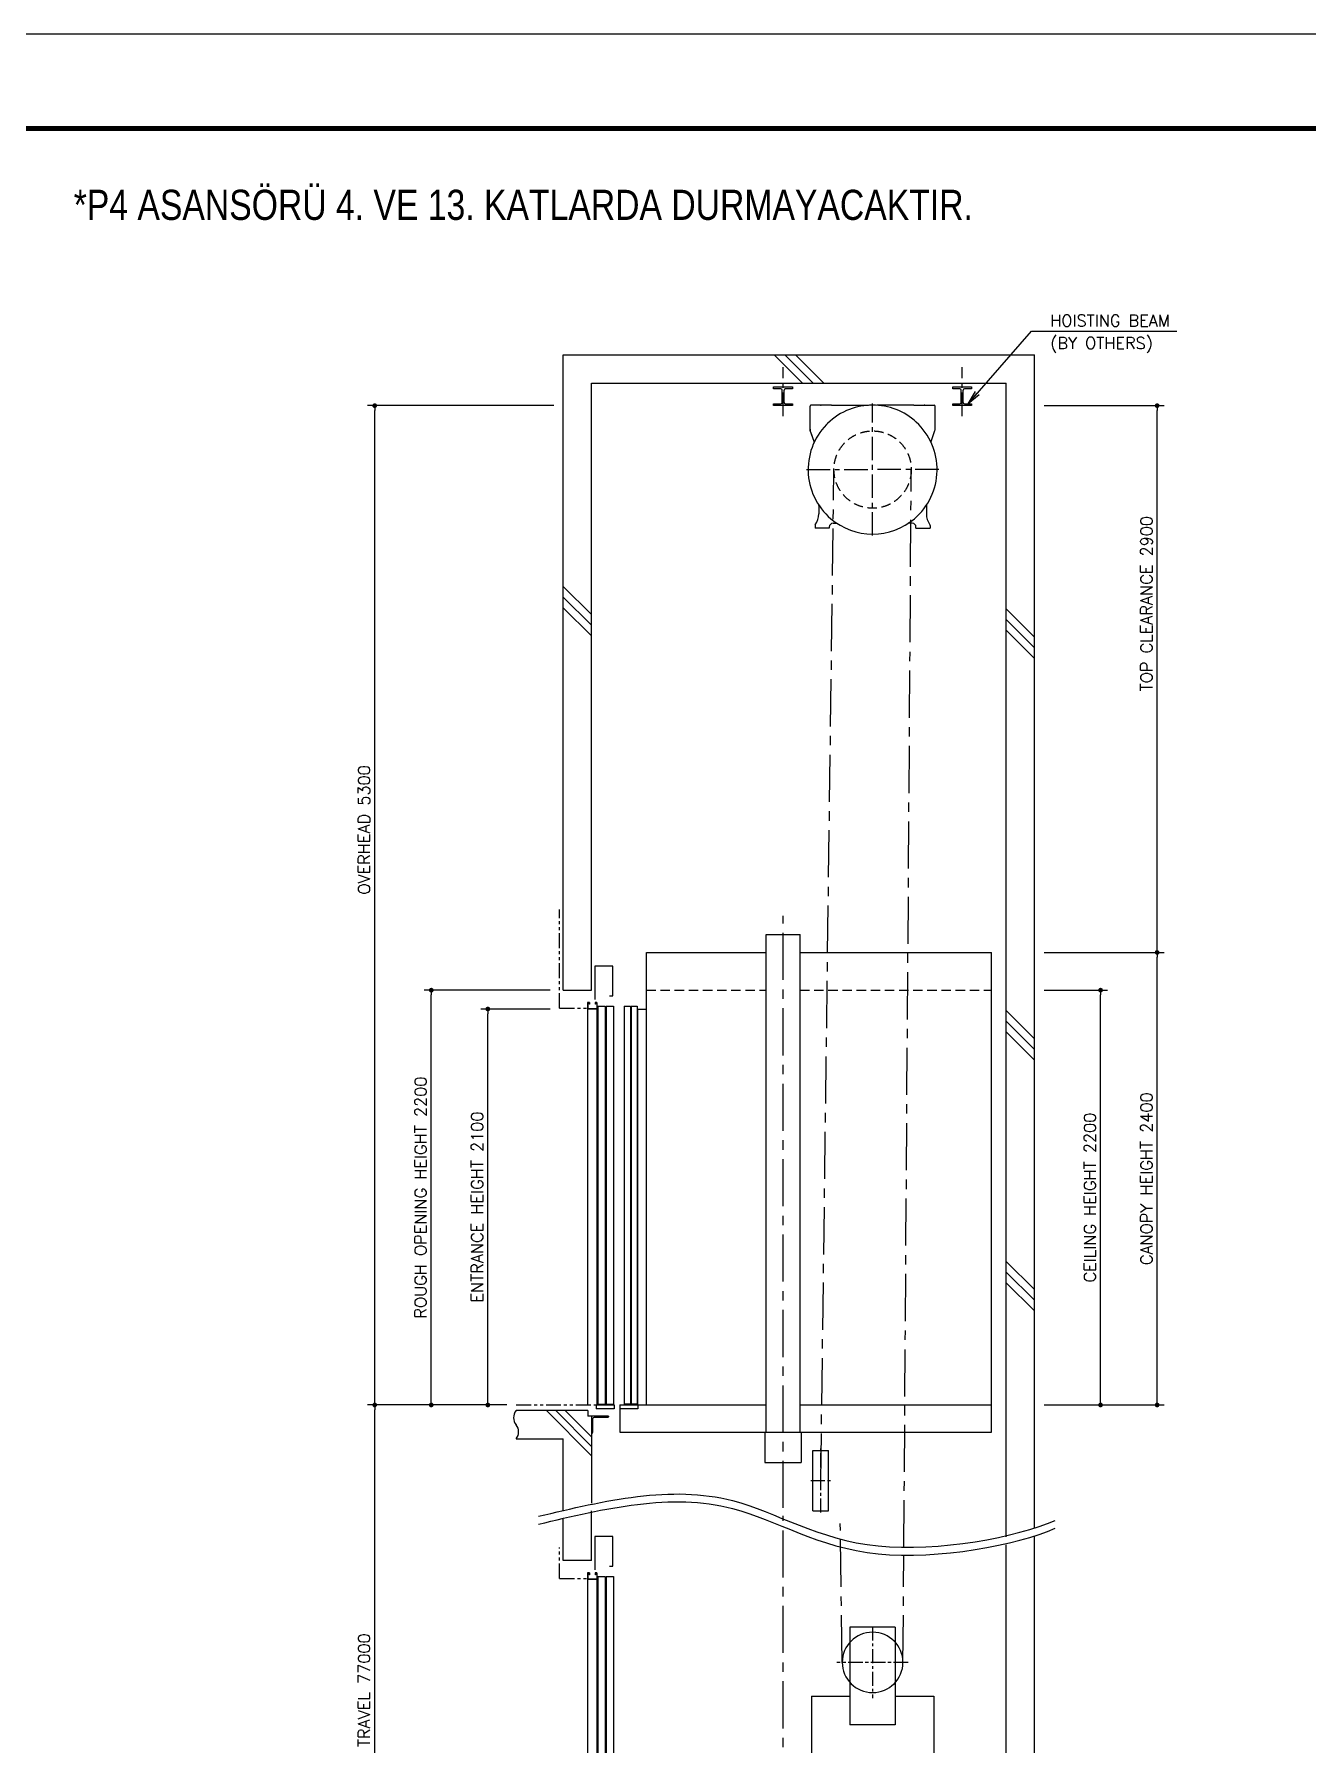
# Model space of a CAD drawing. Header units: millimetres. Extents: x -106996 to 276536, y -21995 to 37993.
# Drawn here: x -13266 to -6511, y -9072 to 0 of the extents above; entities that cross this region are included whole.
import ezdxf

# ---------------------------------------------------------------- set-up
doc = ezdxf.new("R2010")
doc.units = ezdxf.units.MM
doc.header["$LTSCALE"] = 100
for name, pattern in [('CENTERX2', [4, 2.5, -0.5, 0.5, -0.5]), ('DASHED', [0.75, 0.5, -0.25]), ('PHANTOM2', [31.75, 15.875, -3.175, 3.175, -3.175, 3.175, -3.175])]:
    doc.linetypes.add(name, pattern=pattern)
doc.layers.get('0').update_dxf_attribs({"color": 3})
for name, color, linetype in [('BUILDING', 3, 'Continuous'), ('CAR', 6, 'Continuous'), ('CENTER-LINE', 7, 'CENTERX2'), ('CWT', 1, 'Continuous'), ('DIM', 2, 'Continuous'), ('DOOR', 7, 'Continuous'), ('FRAME', 5, 'Continuous'), ('OTHERS', 4, 'Continuous'), ('TRACTION-MACHINE', 2, 'Continuous'), ('W-DASHED-LINE', 111, 'PHANTOM2')]:
    doc.layers.add(name, color=color, linetype=linetype)
doc.styles.add('MAHAL', font='arial.ttf', dxfattribs={"width": 0.8})
doc.styles.get("Standard").update_dxf_attribs({"font": 'romans.shx', "bigfont": 'bigfont.shx'})
doc.dimstyles.new('1-50IN', dxfattribs={"dimscale": 25, "dimtxt": 2.5, "dimasz": 1, "dimexe": 1.5, "dimexo": 2, "dimgap": 1, "dimtad": 3, "dimdsep": 46, "dimtxsty": 'Standard', "dimblk1": 'DOT', "dimblk2": 'DOT', "dimsah": 1, "dimcen": 0.09, "dimclrd": 256, "dimclre": 256, "dimclrt": 256, "dimadec": 0, "dimazin": 0, "dimtfac": 1, "dimtmove": 0, "dimatfit": 3, "dimldrblk": 'DOT', "dimfxl": 0, "dimtolj": 1, "dimtzin": 0, "dimarcsym": 0})
doc.dimstyles.new('1-50IN-ARROW', dxfattribs={"dimscale": 25, "dimtxt": 2.5, "dimasz": 3, "dimexe": 1.5, "dimexo": 2, "dimgap": 1, "dimtad": 3, "dimdsep": 46, "dimtxsty": 'Standard', "dimblk1": 'OPEN', "dimblk2": 'OPEN', "dimsah": 1, "dimcen": 0.09, "dimclrd": 256, "dimclre": 256, "dimclrt": 256, "dimadec": 0, "dimazin": 0, "dimtfac": 1, "dimtmove": 0, "dimatfit": 3, "dimldrblk": 'OPEN', "dimfxl": 0, "dimtolj": 1, "dimtzin": 0, "dimarcsym": 0})

# ---------------------------------------------------------------- blocks, each defined once
blk = doc.blocks.new('SWALL2')
at = {"layer": 'BUILDING'}
for p, q in [((130, 150), (-250, 150)), ((-89.6, 150), (150, -89.6)), ((-39.6, 150), (150, -39.6)), ((10.4, 150), (150, 10.4)), ((130, 150), (130, 120)), ((150, 120), (130, 120)), ((150, 120), (150, -340.5)), ((240, 120), (150, 120)), ((150, 120), (150, 30)), ((156, 105.5), (156, 34)), ((236, 114), (164.5, 114)), ((240, 120), (240, 118)), ((-250, 0), (0, 0)), ((0, -379.6), (0, 0)), ((150, 30), (152, 30)), ((0, -645), (0, -421.2)), ((150, -645), (150, -382.2)), ((150, -645), (0, -645))]:
    blk.add_line(p, q, dxfattribs=at)
for centre, radius, start, end in [((-205.3, 112.5), 58.3, 139.98603, 220.01397), ((164.5, 105.5), 8.5, 90, 180), ((236, 118), 4, 270, 0), ((-294.7, 37.5), 58.3, 319.98603, 40.01397), ((152, 34), 4, 270, 0)]:
    blk.add_arc(centre, radius, start, end, dxfattribs=at)
blk = doc.blocks.new('SDOOR_HH2100W')
at = {"layer": 'DOOR', "ltscale": 170}
for p, q in [((-7, 2328), (-102, 2328)), ((-102, 2328), (-102, 2150)), ((-7, 2170), (-7, 2328)), ((-24, 2170), (-7, 2170)), ((-96, 0), (-96, -20)), ((0, 0), (0, -20)), ((0, -20), (-96, -20))]:
    blk.add_line(p, q, dxfattribs=at)
at = {"layer": 'DOOR'}
for p, q in [((-87, 2115), (-87, 5)), ((-87, 2115), (-47, 2115)), ((-47, 2115), (-47, 5)), ((-43, 2115), (-43, 5)), ((-43, 2115), (-3, 2115)), ((-3, 2115), (-3, 5)), ((-96, 0), (0, 0)), ((-87, 5), (-47, 5)), ((-43, 5), (-3, 5))]:
    blk.add_line(p, q, dxfattribs=at)
at = {"layer": 'OTHERS', "ltscale": 60}
for p, q in [((-141, 2135), (-141, 0)), ((-139.4, 2133.4), (-139.4, 2101.6)), ((-132.6, 2133.4), (-132.6, 2125)), ((-131, 2125), (-132.6, 2125)), ((-131, 2135), (-131, 2125)), ((-101, 2135), (-101, 2125)), ((-99.4, 2125), (-101, 2125))]:
    blk.add_line(p, q, dxfattribs=at)
at = {"layer": 'OTHERS', "ltscale": 150}
for p, q in [((-131, 2135), (-141, 2135)), ((-91, 2100), (-141, 2100)), ((-132.6, 2133.4), (-139.4, 2133.4)), ((-92.6, 2101.6), (-139.4, 2101.6))]:
    blk.add_line(p, q, dxfattribs=at)
at = {"layer": 'OTHERS', "ltscale": 25}
for p, q in [((-91, 2135), (-101, 2135)), ((-99.4, 2133.4), (-99.4, 2125)), ((-92.6, 2133.4), (-99.4, 2133.4)), ((-92.6, 2133.4), (-92.6, 2101.6)), ((-91, 2135), (-91, 0))]:
    blk.add_line(p, q, dxfattribs=at)
blk = doc.blocks.new('SDOOR2_HH2100W')
at = {"layer": 'CAR'}
for p, q in [((96, 2100), (141, 2100)), ((96, 0), (96, 2100)), ((0, -20), (0, -145))]:
    blk.add_line(p, q, dxfattribs=at)
at = {"layer": 'CAR', "ltscale": 170}
for p, q in [((0, 0), (0, -20)), ((96, 0), (96, -20)), ((96, -20), (0, -20))]:
    blk.add_line(p, q, dxfattribs=at)
at = {"layer": 'DOOR'}
for p, q in [((24, 2115), (24, 5)), ((24, 2115), (56, 2115)), ((56, 2115), (56, 5)), ((60, 2115), (60, 5)), ((60, 2115), (92, 2115)), ((92, 2115), (92, 5)), ((56, 5), (24, 5)), ((92, 5), (60, 5))]:
    blk.add_line(p, q, dxfattribs=at)
blk = doc.blocks.new('WAVE')
at = {"layer": 'BUILDING'}
for points in [[(-109.4, 10.7), (184.3, 94.6), (688.2, 238.6), (1305.4, -259.3), (2009, -99.4), (2175.6, -11.3)], [(-109.4, -30.9), (184.3, 53), (688.2, 197), (1305.4, -300.9), (2009, -141), (2175.6, -52.9)]]:
    blk.add_open_spline(points, degree=3, knots=[0, 0, 0, 0, 172.429057, 295.895167, 418.224694, 418.224694, 418.224694, 418.224694], dxfattribs=at)
blk = doc.blocks.new('SCWT')
at = {"layer": 'CENTER-LINE'}
blk.add_line((-161, 2325), (-171.7, 3061.3), dxfattribs=at)
at = {"layer": 'CENTER-LINE', "ltscale": 0.3}
for p, q in [((0, 2515.2), (0, 2134.8)), ((186, 2325), (-190.6, 2325)), ((188.3, 2325), (-188.3, 2325))]:
    blk.add_line(p, q, dxfattribs=at)
at = {"layer": 'CWT'}
for p, q in [((-120, 2511), (-120, 1993)), ((120, 2511), (-120, 2511)), ((120, 2511), (120, 1993)), ((-325, 2145), (-325, 125)), ((-325, 2145), (-120, 2145)), ((120, 2145), (325, 2145)), ((325, 2145), (325, 125)), ((120, 1993), (-120, 1993)), ((-325, 125), (-25, 125)), ((-125, 125), (0, 125)), ((-115, 125), (-115, 0)), ((125, 125), (0, 125)), ((325, 125), (25, 125)), ((115, 125), (115, 0)), ((-115, 0), (115, 0))]:
    blk.add_line(p, q, dxfattribs=at)
blk.add_ellipse((0, 2325), major_axis=(161, 0), ratio=0.993892, start_param=-1.570796, end_param=4.712389, dxfattribs=at)
blk = doc.blocks.new('STR')
at = {"layer": 'CENTER-LINE', "ltscale": 0.5}
for p, q in [((0, -350.5), (0, 350.5)), ((-350.5, 0), (0, 0)), ((350.5, 0), (0, 0))]:
    blk.add_line(p, q, dxfattribs=at)
at = {"layer": 'TRACTION-MACHINE'}
for p, q in [((-332, 213.5), (-332, 337)), ((-218, 342), (-327, 342)), ((-218, 342), (-22.1, 342)), ((218, 342), (22.1, 342)), ((218, 342), (327, 342)), ((332, 213.5), (332, 337)), ((-309.7, 148.6), (-330.8, 206.6)), ((309.7, 148.6), (330.8, 206.6)), ((-285, -190.5), (-285, -235)), ((285, -190.5), (285, -235)), ((-305, -296), (-305, -311)), ((-230, -311), (-305, -311)), ((-230, -305), (-230, -311)), ((-210, -285), (-189, -285)), ((210, -285), (189, -285)), ((230, -311), (230, -305)), ((230, -311), (305, -311)), ((305, -296), (305, -311))]:
    blk.add_line(p, q, dxfattribs=at)
at = {"layer": 'TRACTION-MACHINE', "linetype": 'DASHED'}
blk.add_circle((0, 0), 205, dxfattribs=at)
at = {"layer": 'TRACTION-MACHINE'}
for centre, radius, start, end in [((-327, 337), 5, 90, 180), ((0, 0), 342, 111.02796, 134.21313), ((0, 0), 342, 90, 111.02796), ((0, 0), 342, 47.37217, 90), ((327, 337), 5, 0, 90), ((0, 0), 342, 132.62783, 229.5778), ((-312, 213.5), 20, 180, 200), ((0, 0), 342, 310.4222, 47.37217), ((312, 213.5), 20, 340, 0), ((-314.4, 146.9), 5, 334.95348, 20), ((314.4, 146.9), 5, 160, 205.04652), ((-385, -234.4), 100, 324.04943, 0), ((-290, -190.5), 5, 0, 33.30756), ((0, 0), 342, 229.5778, 270), ((0, 0), 342, 270, 310.4222), ((290, -190.5), 5, 146.69244, 180), ((385, -234.4), 100, 180, 215.95057), ((-300, -296), 5, 144.04943, 180), ((-210, -305), 20, 90, 180), ((210, -305), 20, 0, 90), ((300, -296), 5, 0, 35.95057)]:
    blk.add_arc(centre, radius, start, end, dxfattribs=at)
for p in [(-275, 342), (275, 342), (-332, 210), (-322, 182.5)]:
    blk.add_point(p, dxfattribs=at)
blk = doc.blocks.new('SRS')
at = {"layer": 'CENTER-LINE', "ltscale": 0.3}
for p, q in [((0, -170), (0, 170)), ((-53.5, 0), (53.5, 0))]:
    blk.add_line(p, q, dxfattribs=at)
at = {"layer": 'OTHERS'}
for p, q in [((-41.5, 160), (41.5, 160)), ((-41.5, -160), (-41.5, 160)), ((41.5, -160), (41.5, 160)), ((-41.5, -160), (41.5, -160))]:
    blk.add_line(p, q, dxfattribs=at)
blk = doc.blocks.new('SHB1')
at = {"layer": 'CENTER-LINE', "ltscale": 0.5}
blk.add_line((0, -55), (0, 204), dxfattribs=at)
at = {"layer": 'OTHERS'}
for p, q in [((-50, 100), (50, 100)), ((-50, 90), (-50, 100)), ((50, 100), (50, 90)), ((-12, 90), (-50, 90)), ((-50, 10), (-12, 10)), ((-50, 0), (-50, 10)), ((50, 0), (-50, 0)), ((-5, 17), (-5, 83)), ((5, 17), (5, 83)), ((50, 90), (12, 90)), ((12, 10), (50, 10)), ((50, 10), (50, 0))]:
    blk.add_line(p, q, dxfattribs=at)
for centre, start, end in [((-12, 83), 0, 90), ((-12, 17), 270, 0), ((12, 83), 90, 180), ((12, 17), 180, 270)]:
    blk.add_arc(centre, 7, start, end, dxfattribs=at)
blk = doc.blocks.new('_OPEN')
at = {"color": 0, "linetype": 'ByBlock'}
for p, q in [((-1, 0.17), (0, 0)), ((0, 0), (-1, -0.17)), ((0, 0), (-1, 0))]:
    blk.add_line(p, q, dxfattribs=at)
blk = doc.blocks.new('_DOT')
at = {"color": 0, "linetype": 'ByBlock'}
blk.add_line((-0.5, 0), (-1, 0), dxfattribs=at)
at = {"color": 0, "linetype": 'ByBlock', "const_width": 0.5}
blk.add_lwpolyline([(-0.25, 0, 1), (0.25, 0, 1)], format="xyb", close=True, dxfattribs=at)
blk = doc.blocks.new('*D184')
at = {"layer": 'DEFPOINTS', "color": 0, "transparency": 16777216}
for p in [(-11460, -7270), (-10710, -7270), (-10710, -10295)]:
    blk.add_point(p, dxfattribs=at)
at = {"layer": 'DIM', "lineweight": -2, "transparency": 16777216}
for p, q in [((-10760, -7270), (-11497.5, -7270)), ((-11460, -10270), (-11460, -7295)), ((-10760, -10295), (-11497.5, -10295))]:
    blk.add_line(p, q, dxfattribs=at)
at = {"layer": 'DIM', "lineweight": -2, "transparency": 16777216, "xscale": 25, "yscale": 25, "zscale": 25}
for p, rotation in [((-11460, -7270), 90), ((-11460, -10295), 270)]:
    blk.add_blockref('_DOT', p, dxfattribs=dict(at, rotation=rotation))
at = {"layer": 'DIM', "transparency": 16777216, "insert": (-11516.2, -8782.5), "char_height": 62.5, "attachment_point": 5, "rotation": 90}
blk.add_mtext('\\A1;TRAVEL 77000', dxfattribs=at)
blk = doc.blocks.new('*D185')
at = {"layer": 'DEFPOINTS', "color": 0, "transparency": 16777216}
for p in [(-10860, -5170), (-10480, -5170), (-10710, -7270)]:
    blk.add_point(p, dxfattribs=at)
at = {"layer": 'DIM', "lineweight": -2, "transparency": 16777216}
for p, q in [((-10530, -5170), (-10897.5, -5170)), ((-10860, -7245), (-10860, -5195)), ((-10760, -7270), (-10897.5, -7270))]:
    blk.add_line(p, q, dxfattribs=at)
at = {"layer": 'DIM', "lineweight": -2, "transparency": 16777216, "xscale": 25, "yscale": 25, "zscale": 25}
for p, rotation in [((-10860, -5170), 90), ((-10860, -7270), 270)]:
    blk.add_blockref('_DOT', p, dxfattribs=dict(at, rotation=rotation))
at = {"layer": 'DIM', "transparency": 16777216, "insert": (-10916.2, -6220), "char_height": 62.5, "attachment_point": 5, "rotation": 90}
blk.add_mtext('\\A1;ENTRANCE HEIGHT 2100', dxfattribs=at)
blk = doc.blocks.new('*D186')
at = {"layer": 'DEFPOINTS', "color": 0, "transparency": 16777216}
for p in [(-11160, -5070), (-10480, -5070), (-10710, -7270)]:
    blk.add_point(p, dxfattribs=at)
at = {"layer": 'DIM', "lineweight": -2, "transparency": 16777216}
for p, q in [((-10530, -5070), (-11197.5, -5070)), ((-11160, -7245), (-11160, -5095)), ((-10760, -7270), (-11197.5, -7270))]:
    blk.add_line(p, q, dxfattribs=at)
at = {"layer": 'DIM', "lineweight": -2, "transparency": 16777216, "xscale": 25, "yscale": 25, "zscale": 25}
for p, rotation in [((-11160, -5070), 90), ((-11160, -7270), 270)]:
    blk.add_blockref('_DOT', p, dxfattribs=dict(at, rotation=rotation))
at = {"layer": 'DIM', "transparency": 16777216, "insert": (-11216.2, -6170), "char_height": 62.5, "attachment_point": 5, "rotation": 90}
blk.add_mtext('\\A1;ROUGH OPENING HEIGHT 2200', dxfattribs=at)
blk = doc.blocks.new('*D187')
at = {"layer": 'DEFPOINTS', "color": 0, "transparency": 16777216}
for p in [(-11460, -1970), (-10460, -1970), (-10710, -7270)]:
    blk.add_point(p, dxfattribs=at)
at = {"layer": 'DIM', "lineweight": -2, "transparency": 16777216}
for p, q in [((-10510, -1970), (-11497.5, -1970)), ((-11460, -7245), (-11460, -1995)), ((-10760, -7270), (-11497.5, -7270))]:
    blk.add_line(p, q, dxfattribs=at)
at = {"layer": 'DIM', "lineweight": -2, "transparency": 16777216, "xscale": 25, "yscale": 25, "zscale": 25}
for p, rotation in [((-11460, -1970), 90), ((-11460, -7270), 270)]:
    blk.add_blockref('_DOT', p, dxfattribs=dict(at, rotation=rotation))
at = {"layer": 'DIM', "transparency": 16777216, "insert": (-11516.2, -4220), "char_height": 62.5, "attachment_point": 5, "rotation": 90}
blk.add_mtext('\\A1;OVERHEAD 5300', dxfattribs=at)
blk = doc.blocks.new('*D188')
at = {"layer": 'DEFPOINTS', "color": 0, "transparency": 16777216}
for p in [(-7960, -5070), (-7610, -5070), (-7960, -7270)]:
    blk.add_point(p, dxfattribs=at)
at = {"layer": 'DIM', "lineweight": -2, "transparency": 16777216}
for p, q in [((-7910, -5070), (-7572.5, -5070)), ((-7610, -7245), (-7610, -5095)), ((-7910, -7270), (-7572.5, -7270))]:
    blk.add_line(p, q, dxfattribs=at)
at = {"layer": 'DIM', "lineweight": -2, "transparency": 16777216, "xscale": 25, "yscale": 25, "zscale": 25}
for p, rotation in [((-7610, -5070), 90), ((-7610, -7270), 270)]:
    blk.add_blockref('_DOT', p, dxfattribs=dict(at, rotation=rotation))
at = {"layer": 'DIM', "transparency": 16777216, "insert": (-7666.2, -6170), "char_height": 62.5, "attachment_point": 5, "rotation": 90}
blk.add_mtext('\\A1;CEILING HEIGHT 2200', dxfattribs=at)
blk = doc.blocks.new('*D189')
at = {"layer": 'DEFPOINTS', "color": 0, "transparency": 16777216}
for p in [(-7960, -4870), (-7310, -4870), (-7960, -7270)]:
    blk.add_point(p, dxfattribs=at)
at = {"layer": 'DIM', "lineweight": -2, "transparency": 16777216}
for p, q in [((-7910, -4870), (-7272.5, -4870)), ((-7310, -7245), (-7310, -4895)), ((-7910, -7270), (-7272.5, -7270))]:
    blk.add_line(p, q, dxfattribs=at)
at = {"layer": 'DIM', "lineweight": -2, "transparency": 16777216, "xscale": 25, "yscale": 25, "zscale": 25}
for p, rotation in [((-7310, -4870), 90), ((-7310, -7270), 270)]:
    blk.add_blockref('_DOT', p, dxfattribs=dict(at, rotation=rotation))
at = {"layer": 'DIM', "transparency": 16777216, "insert": (-7366.2, -6070), "char_height": 62.5, "attachment_point": 5, "rotation": 90}
blk.add_mtext('\\A1;CANOPY HEIGHT 2400', dxfattribs=at)
blk = doc.blocks.new('*D190')
at = {"layer": 'DEFPOINTS', "color": 0, "transparency": 16777216}
for p in [(-7960, -1970), (-7310, -1970), (-7960, -4870)]:
    blk.add_point(p, dxfattribs=at)
at = {"layer": 'DIM', "lineweight": -2, "transparency": 16777216}
for p, q in [((-7910, -1970), (-7272.5, -1970)), ((-7310, -4845), (-7310, -1995)), ((-7910, -4870), (-7272.5, -4870))]:
    blk.add_line(p, q, dxfattribs=at)
at = {"layer": 'DIM', "lineweight": -2, "transparency": 16777216, "xscale": 25, "yscale": 25, "zscale": 25}
for p, rotation in [((-7310, -1970), 90), ((-7310, -4870), 270)]:
    blk.add_blockref('_DOT', p, dxfattribs=dict(at, rotation=rotation))
at = {"layer": 'DIM', "transparency": 16777216, "insert": (-7366.2, -3020), "char_height": 62.5, "attachment_point": 5, "rotation": 90}
blk.add_mtext('\\A1;TOP CLEARANCE 2900', dxfattribs=at)
blk = doc.blocks.new('SHB2')
at = {"layer": 'CENTER-LINE', "ltscale": 0.5}
blk.add_line((0, -55), (0, 204), dxfattribs=at)
at = {"layer": 'OTHERS'}
for p, q in [((-50, 100), (50, 100)), ((-50, 90), (-50, 100)), ((50, 100), (50, 90)), ((-12, 90), (-50, 90)), ((-50, 10), (-12, 10)), ((-50, 0), (-50, 10)), ((50, 0), (-50, 0)), ((-5, 17), (-5, 83)), ((5, 17), (5, 83)), ((50, 90), (12, 90)), ((12, 10), (50, 10)), ((50, 10), (50, 0))]:
    blk.add_line(p, q, dxfattribs=at)
for centre, start, end in [((-12, 83), 0, 90), ((-12, 17), 270, 0), ((12, 83), 90, 180), ((12, 17), 180, 270)]:
    blk.add_arc(centre, 7, start, end, dxfattribs=at)
at = {"layer": 'DIM', "char_height": 62.5, "attachment_point": 4}
for s, insert in [('HOISTING BEAM', (467.2, 451.2)), ('(BY OTHERS)', (467.2, 321.5))]:
    blk.add_mtext(s, dxfattribs=dict(at, insert=insert))
at = {"layer": 'DIM', "annotation_type": 0, "has_hookline": 1, "hookline_direction": 0, "text_width": 671.4}
blk.add_leader([(31, 10), (367.2, 394.9), (442.2, 394.9)], dimstyle='1-50IN-ARROW', dxfattribs=at)

msp = doc.modelspace()

# ---------------------------------------------------------------- linework, layer by layer
at = {"layer": 'BUILDING'}
for p, q in [((-10459.9999907, -5070.0000086), (-10459.9999907, -1700.0000086)), ((-10459.9999907, -1700.0000086), (-7959.9999907, -1700.0000086)), ((-9191.5699907, -1850.0000086), (-9341.5699907, -1700.0000086)), ((-9134.9999907, -1850.0000086), (-9284.9999907, -1700.0000086)), ((-9078.4299907, -1850.0000086), (-9228.4299907, -1700.0000086)), ((-7959.9999907, -7922.7800086), (-7959.9999907, -1700.0000086)), ((-10309.9999907, -5070.0000086), (-10309.9999907, -1850.0000086)), ((-10309.9999907, -1850.0000086), (-8109.9999907, -1850.0000086)), ((-8109.9999907, -7969.9400086), (-8109.9999907, -1850.0000086)), ((-10459.9999907, -2928.4300086), (-10309.9999907, -3078.4300086)), ((-10459.9999907, -2985.0000086), (-10309.9999907, -3135.0000086)), ((-10459.9999907, -3041.5700086), (-10309.9999907, -3191.5700086)), ((-8109.9999907, -3048.4150086), (-7959.9999907, -3198.4150086)), ((-8109.9999907, -3104.9850086), (-7959.9999907, -3254.9850086)), ((-8109.9999907, -3161.5550086), (-7959.9999907, -3311.5550086)), ((-10459.9999907, -5070.0000086), (-10309.9999907, -5070.0000086)), ((-8109.9999907, -5178.4000086), (-7959.9999907, -5328.4000086)), ((-8109.9999907, -5234.9700086), (-7959.9999907, -5384.9700086)), ((-8109.9999907, -5291.5400086), (-7959.9999907, -5441.5400086)), ((-8109.9999907, -6508.3850086), (-7959.9999907, -6658.3850086)), ((-8109.9999907, -6564.9550086), (-7959.9999907, -6714.9550086)), ((-8109.9999907, -6621.5250086), (-7959.9999907, -6771.5250086)), ((-7959.9999907, -12645.0000086), (-7959.9999907, -7964.3900086)), ((-8109.9999907, -12495.0000086), (-8109.9999907, -8011.5500086))]:
    msp.add_line(p, q, dxfattribs=at)
at = {"layer": 'CAR'}
for p, q in [((-9383.9999907, -7415.0000086), (-9383.9999907, -4775.0000086)), ((-9383.9999907, -4775.0000086), (-9203.9999907, -4775.0000086)), ((-9203.9999907, -7415.0000086), (-9203.9999907, -4775.0000086)), ((-10018.9999907, -4870.0000086), (-9383.9999907, -4870.0000086)), ((-10018.9999907, -7270.0000086), (-10018.9999907, -4870.0000086)), ((-9203.9999907, -4870.0000086), (-8188.9999907, -4870.0000086)), ((-8188.9999907, -7415.0000086), (-8188.9999907, -4870.0000086)), ((-10159.9999907, -7270.0000086), (-9383.9999907, -7270.0000086)), ((-9203.9999907, -7270.0000086), (-8188.9999907, -7270.0000086)), ((-10159.9999907, -7415.0000086), (-8188.9999907, -7415.0000086)), ((-9390.4999907, -7415.0000086), (-9390.4999907, -7575.0000086)), ((-9197.4999907, -7415.0000086), (-9197.4999907, -7575.0000086)), ((-9390.4999907, -7575.0000086), (-9197.4999907, -7575.0000086))]:
    msp.add_line(p, q, dxfattribs=at)
at = {"layer": 'CAR', "linetype": 'DASHED'}
for p, q in [((-10018.9999907, -5070.0000086), (-9383.9999907, -5070.0000086)), ((-9203.9999907, -5070.0000086), (-8188.9999907, -5070.0000086))]:
    msp.add_line(p, q, dxfattribs=at)
at = {"layer": 'CENTER-LINE'}
for p, q in [((-9093.9999907, -7671.0000086), (-9023.9999907, -2309.0000086)), ((-8653.1601062, -8024.9200086), (-8613.9999907, -2309.0000086)), ((-9293.9999907, -7815.9800086), (-9293.9999907, -4675.0000086)), ((-9293.9999907, -12585.0000086), (-9293.9999907, -7857.5900086)), ((-8658.0199907, -8635.0000086), (-8653.4915706, -8066.5300086))]:
    msp.add_line(p, q, dxfattribs=at)
at = {"layer": 'DEFPOINTS'}
msp.add_lwpolyline([(-20999.9999907, -15000.0000086), (0.0000093, -15000.0000086), (0.0000093, -0.0000086), (-20999.9999907, -0.0000086)], close=True, dxfattribs=at)
at = {"layer": 'FRAME', "const_width": 25}
msp.add_lwpolyline([(-20499.9999907, -14500.0000086), (-499.9999907, -14500.0000086), (-499.9999907, -500.0000086), (-20499.9999907, -500.0000086)], close=True, dxfattribs=at)
at = {"layer": 'W-DASHED-LINE', "ltscale": 0.05}
for p, q in [((-10479.9999907, -5165.0000086), (-10479.9999907, -4641.7500086)), ((-10479.9999907, -5165.0000086), (-10330.9999907, -5165.0000086)), ((-10709.9999907, -7270.0000086), (-10285.9999907, -7270.0000086)), ((-10479.9999907, -8190.0000086), (-10479.9999907, -8026.0000086)), ((-10479.9999907, -8190.0000086), (-10330.9999907, -8190.0000086))]:
    msp.add_line(p, q, dxfattribs=at)

# ---------------------------------------------------------------- block references
at = {"layer": 'BUILDING'}
msp.add_blockref('SWALL2', (-10459.9999907, -7450.0000086), dxfattribs=at)
at = {"layer": 'BUILDING', "xscale": 1.19904076738609}
msp.add_blockref('WAVE', (-10459.9999907, -7871.1600086), dxfattribs=at)
at = {"layer": 'CWT'}
msp.add_blockref('SCWT', (-8818.9999907, -10960.0000086), dxfattribs=at)
at = {"layer": 'DOOR'}
for name, p in [('SDOOR_HH2100W', (-10189.9999907, -7270.0000086)), ('SDOOR2_HH2100W', (-10159.9999907, -7270.0000086)), ('SDOOR_HH2100W', (-10189.9999907, -10295.0000086))]:
    msp.add_blockref(name, p, dxfattribs=at)
at = {"layer": 'OTHERS'}
for name, p in [('SHB2', (-8343.9999907, -1970.0000086)), ('SHB1', (-9293.9999907, -1970.0000086)), ('SRS', (-9093.9999907, -7671.0000086))]:
    msp.add_blockref(name, p, dxfattribs=at)
at = {"layer": 'TRACTION-MACHINE'}
msp.add_blockref('STR', (-8818.9999907, -2309.0000086), dxfattribs=at)

# ---------------------------------------------------------------- texts
at = {"color": 2, "insert": (-13056.3927386, -824.8483511), "char_height": 160, "width": 13982.845205, "attachment_point": 1, "style": 'MAHAL'}
msp.add_mtext('*P4 ASANSÖRÜ 4. VE 13. KATLARDA DURMAYACAKTIR.', dxfattribs=at)

# ---------------------------------------------------------------- dimensions: what is measured, and where the dimension line sits
at = {"layer": 'DIM'}
for base, p1, p2, text, picture, middle in [((-11459.9999907, -1970.0000086), (-10709.9999907, -7270.0000086), (-10459.9999907, -1970.0000086), 'OVERHEAD <>', '*D187', (-11459.9999907, -4220.0000086)), ((-7309.9999907, -1970.0000086), (-7959.9999907, -4870.0000086), (-7959.9999907, -1970.0000086), 'TOP CLEARANCE <>', '*D190', (-7309.9999907, -3020.0000086)), ((-7309.9999907, -4870.0000086), (-7959.9999907, -7270.0000086), (-7959.9999907, -4870.0000086), 'CANOPY HEIGHT <>', '*D189', (-7309.9999907, -6070.0000086)), ((-11159.9999907, -5070.0000086), (-10709.9999907, -7270.0000086), (-10479.9999907, -5070.0000086), 'ROUGH OPENING HEIGHT <>', '*D186', (-11159.9999907, -6170.0000086)), ((-7609.9999907, -5070.0000086), (-7959.9999907, -7270.0000086), (-7959.9999907, -5070.0000086), 'CEILING HEIGHT <>', '*D188', (-7609.9999907, -6170.0000086)), ((-10859.9999907, -5170.0000086), (-10709.9999907, -7270.0000086), (-10479.9999907, -5170.0000086), 'ENTRANCE HEIGHT <>', '*D185', (-10859.9999907, -6220.0000086)), ((-11459.9999907, -7270.0000086), (-10709.9999907, -10295.0000086), (-10709.9999907, -7270.0000086), 'TRAVEL 77000', '*D184', (-11459.9999907, -8782.5000086))]:
    dim = msp.add_linear_dim(base=base, p1=p1, p2=p2, angle=90, text=text, dimstyle='1-50IN', override={"dimpost": '\\X'}, dxfattribs=at)
    dim.commit()
    dim.dimension.update_dxf_attribs({"geometry": picture, "text_midpoint": middle, "dimtype": 160})

doc.saveas('drawing.dxf')
